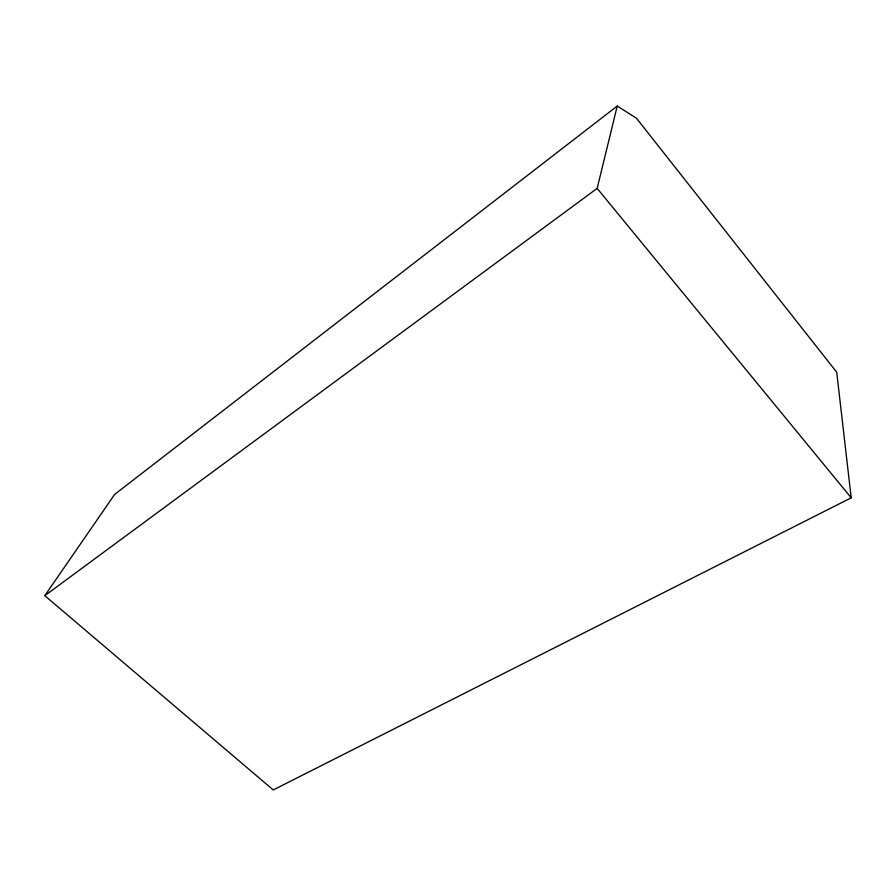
<?xml version="1.0" encoding="UTF-8"?>
<svg xmlns="http://www.w3.org/2000/svg" width="896" height="896" viewBox="0 0 896 896"><rect width="100%" height="100%" fill="white"/><g stroke="black" fill="none" stroke-linecap="round" stroke-linejoin="round"><path stroke-width="1.34" d="M44.8 595.672L597.162 188.395L617.232 106.053L636.474 118.238L836.718 372.21L851.2 497.818L273.258 789.947L44.8 595.672L114.688 494.39L617.232 106.053M597.162 188.395L851.2 497.818"/></g></svg>
